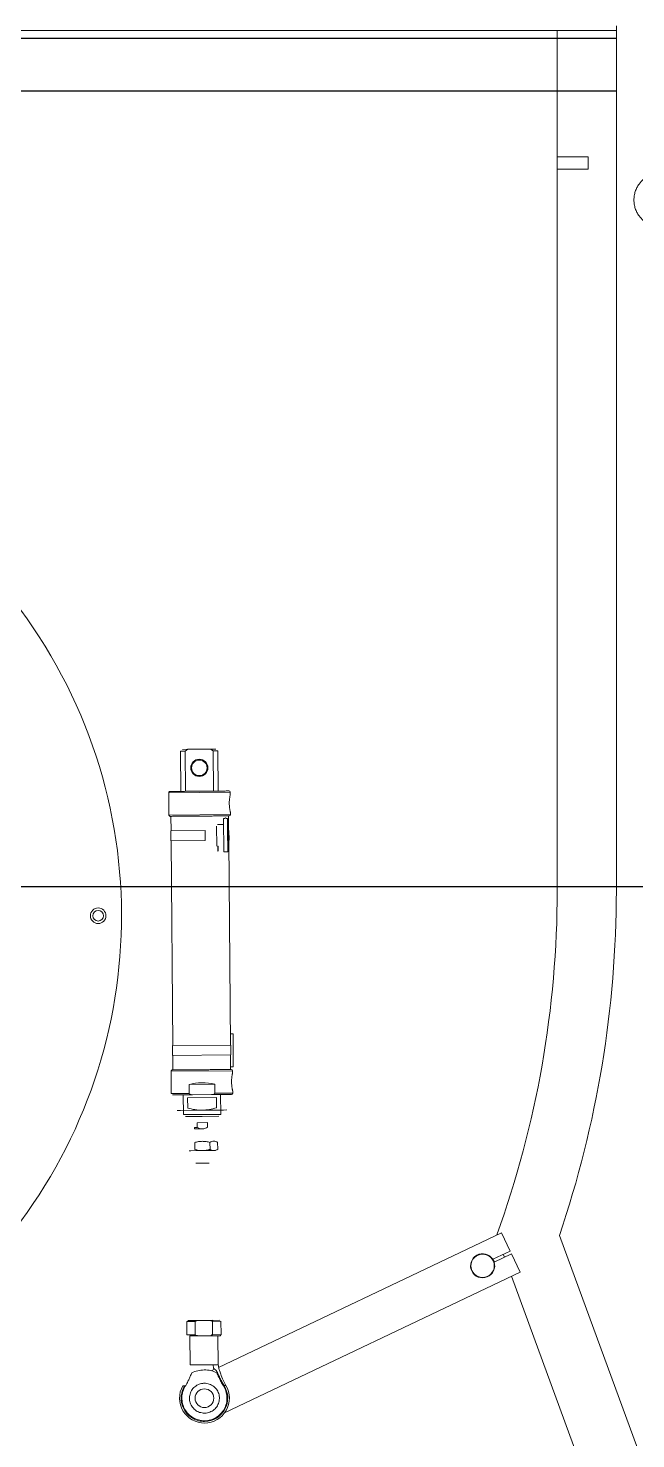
# Model space of a CAD drawing. Extents: x -2187 to 96136, y -11110 to 52208.
# Drawn here: x 35260 to 35651, y 19308 to 20215 of the extents above; entities that cross this region are included whole.
import ezdxf

# ---------------------------------------------------------------- set-up
doc = ezdxf.new("R2010")
doc.units = 0
doc.header["$LTSCALE"] = 1000
doc.header["$MEASUREMENT"] = 0
doc.linetypes.add('DOTE', pattern=[2.42, 2, -0.2, 0.02, -0.2])
doc.layers.add('DOTE', color=14, linetype='DOTE')

msp = doc.modelspace()

# ---------------------------------------------------------------- linework, layer by layer
at = {"color": 7, "linetype": 'Continuous', "lineweight": 15}
for p, q in [((35638.097, 20213.392), (35638.097, 20216.392)), ((34962.097, 20213.392), (35638.097, 20213.392)), ((35600.097, 20213.392), (35000.097, 20213.392)), ((35600.097, 20208.392), (35000.097, 20208.392)), ((35000.097, 20208.275), (35600.097, 20208.275)), ((35600.097, 20208.392), (35600.097, 20213.392)), ((35600.097, 20213.392), (35638.097, 20213.392)), ((35600.097, 20208.392), (35638.097, 20208.392)), ((35600.097, 20208.275), (35600.097, 20208.392)), ((35600.097, 20208.275), (35600.097, 20174.618)), ((35600.097, 20208.275), (35638.097, 20208.275)), ((35638.097, 20208.392), (35638.097, 20213.392)), ((35638.097, 20208.275), (35638.097, 20208.392)), ((35638.097, 20208.275), (35638.097, 20174.618)), ((35600.097, 20174.618), (35000.097, 20174.618)), ((35000.097, 20174.336), (35600.097, 20174.336)), ((35600.097, 20174.336), (35600.097, 20174.618)), ((35638.097, 20174.618), (35600.097, 20174.618)), ((35600.097, 20174.336), (35638.097, 20174.336)), ((35600.097, 19660.806), (35600.097, 20174.336)), ((35638.097, 20174.336), (35638.097, 19660.806)), ((35620.097, 20132.31), (35600.097, 20132.31)), ((35620.097, 20124.31), (35620.097, 20132.31)), ((35600.097, 20124.31), (35620.097, 20124.31)), ((35361.065, 19750.226), (35358.009, 19750.201)), ((35358.009, 19750.201), (35358.219, 19724.429)), ((35362.784, 19751.467), (35359.226, 19751.438)), ((35361.065, 19750.226), (35362.784, 19751.467)), ((35361.275, 19724.454), (35361.065, 19750.226)), ((35362.784, 19751.467), (35377.214, 19751.585)), ((35377.214, 19751.585), (35380.772, 19751.614)), ((35377.214, 19751.585), (35378.953, 19750.372)), ((35382.009, 19750.397), (35378.953, 19750.372)), ((35378.953, 19750.372), (35379.163, 19724.6)), ((35382.218, 19724.625), (35382.009, 19750.397)), ((35350.476, 19723.566), (35350.593, 19709.167)), ((35389.986, 19722.471), (35389.975, 19723.888)), ((35370.349, 19708.527), (35351.85, 19708.377)), ((35351.85, 19708.377), (35351.926, 19699.052)), ((35388.849, 19708.678), (35370.349, 19708.527)), ((35388.924, 19699.353), (35388.849, 19708.678)), ((35390.092, 19709.488), (35390.08, 19710.905)), ((35381.174, 19702.115), (35381.28, 19689.116)), ((35382.167, 19703.123), (35381.874, 19703.121)), ((35383.44, 19703.134), (35382.167, 19703.123)), ((35385.773, 19703.153), (35383.44, 19703.134)), ((35385.916, 19685.653), (35385.742, 19706.946)), ((35388.192, 19701.312), (35388.146, 19706.965)), ((35388.319, 19703.174), (35388.177, 19703.172)), ((35388.204, 19699.833), (35388.192, 19701.312)), ((35388.32, 19685.673), (35388.204, 19699.833)), ((35388.817, 19699.353), (35388.208, 19699.348)), ((35389.124, 19699.355), (35388.817, 19699.353)), ((35388.817, 19699.353), (35388.869, 19693.003)), ((35389.176, 19693.005), (35389.124, 19699.355)), ((35373.801, 19699.23), (35351.726, 19699.05)), ((35351.726, 19699.05), (35351.777, 19692.701)), ((35351.777, 19692.701), (35373.852, 19692.88)), ((35351.977, 19692.702), (35353.05, 19561.057)), ((35373.852, 19692.88), (35373.801, 19699.23)), ((35388.869, 19693.003), (35388.26, 19692.998)), ((35388.869, 19693.003), (35389.176, 19693.005)), ((35390.048, 19561.358), (35388.976, 19693.004)), ((35381.988, 19689.122), (35382.281, 19689.124)), ((35381.988, 19689.122), (35382.011, 19686.336)), ((35382.307, 19685.924), (35382.131, 19685.923)), ((35382.281, 19689.124), (35382.307, 19685.924)), ((35385.916, 19685.653), (35388.32, 19685.673)), ((35391.747, 19568.697), (35389.989, 19568.683)), ((35391.921, 19547.405), (35391.747, 19568.697)), ((35390.248, 19561.36), (35352.85, 19561.055)), ((35352.85, 19561.055), (35352.901, 19554.705)), ((35352.901, 19554.705), (35390.3, 19555.01)), ((35353.101, 19554.707), (35353.177, 19545.382)), ((35390.176, 19545.683), (35390.1, 19555.008)), ((35390.3, 19555.01), (35390.248, 19561.36)), ((35353.177, 19545.382), (35371.677, 19545.533)), ((35371.677, 19545.533), (35390.176, 19545.683)), ((35390.162, 19547.391), (35391.921, 19547.405)), ((35351.934, 19544.572), (35352.051, 19530.172)), ((35363.516, 19536.027), (35379.991, 19536.161)), ((35379.991, 19536.161), (35380.038, 19530.4)), ((35391.444, 19543.477), (35391.433, 19544.894)), ((35352.051, 19530.172), (35363.563, 19530.266)), ((35359.807, 19529.436), (35359.911, 19516.663)), ((35362.586, 19527.458), (35381.061, 19527.609)), ((35362.64, 19520.887), (35362.586, 19527.458)), ((35363.563, 19530.266), (35363.516, 19536.027)), ((35377.881, 19529.583), (35365.733, 19529.484)), ((35381.114, 19521.038), (35381.061, 19527.609)), ((35383.911, 19516.858), (35383.807, 19529.631)), ((35391.55, 19530.494), (35391.538, 19531.911)), ((35355.889, 19519.403), (35358.033, 19519.421)), ((35358.033, 19519.421), (35371.889, 19519.534)), ((35371.889, 19519.534), (35385.744, 19519.647)), ((35385.744, 19519.647), (35387.888, 19519.664)), ((35359.911, 19516.663), (35371.911, 19516.761)), ((35361.148, 19515.446), (35371.921, 19515.534)), ((35368.637, 19511.507), (35375.27, 19511.561)), ((35368.662, 19508.507), (35368.637, 19511.507)), ((35371.911, 19516.761), (35383.911, 19516.858)), ((35371.921, 19515.534), (35382.694, 19515.622)), ((35375.27, 19511.561), (35375.295, 19508.561)), ((35366.978, 19508.493), (35368.662, 19508.507)), ((35366.986, 19507.493), (35371.986, 19507.534)), ((35363.601, 19493.465), (35364.739, 19493.475)), ((35364.739, 19493.475), (35372.1, 19493.535)), ((35367.187, 19494.254), (35367.15, 19498.735)), ((35372.1, 19493.535), (35379.461, 19493.594)), ((35377.001, 19494.334), (35376.965, 19498.815)), ((35379.461, 19493.594), (35380.6, 19493.604)), ((35381.872, 19498.855), (35381.909, 19494.374)), ((35367.933, 19485.5), (35372.165, 19485.535)), ((35372.165, 19485.535), (35376.398, 19485.569)), ((35382.437, 19354.242), (35564.221, 19440.763)), ((35564.221, 19440.763), (35569.808, 19429.025)), ((35601.49, 19438.994), (35678.54, 19229.348)), ((35569.808, 19429.025), (35558.688, 19423.732)), ((35559.548, 19421.926), (35570.668, 19427.219)), ((35566.127, 19425.058), (35565.434, 19426.943)), ((35570.668, 19427.219), (35576.254, 19415.48)), ((35576.254, 19415.48), (35386.348, 19325.094)), ((35630.109, 19250.967), (35570.631, 19412.804)), ((35367.449, 19383.712), (35361.995, 19383.668)), ((35361.995, 19383.668), (35362.064, 19375.118)), ((35362.664, 19384.348), (35368.945, 19384.399)), ((35366.989, 19384.383), (35367.598, 19383.785)), ((35367.519, 19375.162), (35367.449, 19383.712)), ((35368.945, 19384.399), (35377.033, 19384.465)), ((35377.033, 19384.465), (35383.314, 19384.516)), ((35378.39, 19383.873), (35378.989, 19384.481)), ((35383.994, 19383.847), (35378.539, 19383.802)), ((35378.539, 19383.802), (35378.609, 19375.253)), ((35384.064, 19375.297), (35383.994, 19383.847)), ((35367.519, 19375.162), (35362.064, 19375.118)), ((35369.025, 19374.5), (35364.045, 19374.459)), ((35364.045, 19374.459), (35364.197, 19355.784)), ((35377.114, 19374.566), (35369.025, 19374.5)), ((35383.394, 19374.617), (35377.114, 19374.566)), ((35384.064, 19375.297), (35378.609, 19375.253)), ((35382.248, 19355.784), (35382.094, 19374.606)), ((35383.394, 19374.617), (35384.064, 19375.297)), ((35379.023, 19355.906), (35379.313, 19353.678)), ((35377.806, 19352.038), (35379.96, 19353.063)), ((35379.313, 19353.678), (35381.042, 19352.033))]:
    msp.add_line(p, q, dxfattribs=at)
at = {"color": 8, "linetype": 'Continuous', "lineweight": 15}
for p, q in [((35370.225, 19723.727), (35350.476, 19723.566)), ((35389.975, 19723.888), (35370.225, 19723.727)), ((35390.092, 19709.488), (35350.593, 19709.167)), ((35351.934, 19544.572), (35391.433, 19544.894)), ((35380.038, 19530.4), (35391.55, 19530.494))]:
    msp.add_line(p, q, dxfattribs=at)
at = {"color": 7, "linetype": 'Continuous', "lineweight": 15, "flags": 128}
msp.add_lwpolyline([(35559.776, 19422.035), (35559.37, 19423.033), (35558.916, 19423.84)], dxfattribs=at)
at = {"color": 7, "linetype": 'Continuous', "lineweight": 15}
for centre, radius in [((35370.097, 19739.526), 5.5), ((35370.097, 19739.526), 5), ((35305.097, 19644.501), 5), ((35305.097, 19644.501), 3.4), ((35552.179, 19419.526), 7.5), ((35373.396, 19334.434), 6)]:
    msp.add_circle(centre, radius, dxfattribs=at)
for centre, radius, start, end in [((34990.097, 19644.501), 330, 310.070919, 180), ((35351.276, 19723.573), 0.8, 90.466662, 180.466662), ((35389.175, 19723.881), 0.8, 0.466662, 90.466662), ((35351.393, 19709.173), 0.8, 180.466662, 270.466662), ((35389.292, 19709.482), 0.8, 270.466662, 0.466662), ((34947.774, 19660.806), 652.323, 340.159815, 0), ((34947.774, 19660.806), 690.323, 341.257465, 0), ((35352.734, 19544.578), 0.8, 90.466662, 180.466662), ((35390.633, 19544.887), 0.8, 0.466662, 90.466662), ((35390.75, 19530.488), 0.8, 270.466662, 0.466662), ((35552.179, 19419.526), 7.75, 32.865979, 18.038631), ((35373.396, 19334.434), 16, 150.463201, 270.466662), ((35373.396, 19334.434), 14.959, 270.466662, 32.796392), ((35373.396, 19334.434), 16, 270.466662, 30.463033)]:
    msp.add_arc(centre, radius, start, end, dxfattribs=at)
for centre, major_axis, ratio, start_param, end_param in [((35386.93, 19708.655), (1.558, 1.583), 0.4142136, 3.5342917, 4.3196899), ((35386.93, 19708.655), (-1.583, 1.558), 0.4142136, 1.9634954, 2.7488936), ((35383.016, 19685.637), (-0.931, 0.916), 0.4142136, 0.3926991, 0.8808459), ((35371.838, 19525.731), (19.749, 0.161), 0.5773503, 1.1405445, 2.0010481)]:
    msp.add_ellipse(centre, major_axis=major_axis, ratio=ratio, start_param=start_param, end_param=end_param, dxfattribs=at)
for points, knots in [([(35655.354, 20091.284), (35654.418, 20092.228), (35652.845, 20093.817), (35651.242, 20096.533), (35650.199, 20099.059), (35649.562, 20101.74), (35649.344, 20104.501), (35649.564, 20107.262), (35650.198, 20109.943), (35651.242, 20112.469), (35652.845, 20115.185), (35654.419, 20116.774), (35655.354, 20117.718)], [0, 0, 0, 0, 0.1331029, 0.2239807, 0.3151916, 0.4072988, 0.500002, 0.5927097, 0.6848132, 0.7760205, 0.8668931, 1, 1, 1, 1]), ([(35370.219, 19724.527), (35369.063, 19724.517), (35366.682, 19724.498), (35363.151, 19724.469), (35359.754, 19724.442), (35356.725, 19724.417), (35354.26, 19724.397), (35352.512, 19724.383), (35351.458, 19724.374), (35351.331, 19724.373), (35351.269, 19724.373)], [0, 0, 0, 0, 0.11651603, 0.24001133, 0.36864081, 0.5, 0.63135919, 0.75998867, 0.88348397, 1, 1, 1, 1]), ([(35389.131, 19724.681), (35389.116, 19724.681), (35389.082, 19724.681), (35388.479, 19724.676), (35387.449, 19724.667), (35385.952, 19724.655), (35384.003, 19724.639), (35381.649, 19724.62), (35378.981, 19724.598), (35376.113, 19724.575), (35373.169, 19724.551), (35371.189, 19724.535), (35370.219, 19724.527)], [0, 0, 0, 0, 0.082199, 0.1800267, 0.2778544, 0.3795772, 0.4840733, 0.5900133, 0.6959533, 0.8004494, 0.9021723, 1, 1, 1, 1]), ([(35390.08, 19710.905), (35390.077, 19710.921), (35390.069, 19710.953), (35390.013, 19711.197), (35389.936, 19711.547), (35389.845, 19711.99), (35389.742, 19712.544), (35389.631, 19713.223), (35389.524, 19714.013), (35389.434, 19714.915), (35389.373, 19715.896), (35389.353, 19716.928), (35389.377, 19717.972), (35389.444, 19718.98), (35389.545, 19719.931), (35389.663, 19720.764), (35389.784, 19721.47), (35389.884, 19721.988), (35389.955, 19722.326), (35389.983, 19722.458), (35389.986, 19722.468), (35389.986, 19722.471)], [0, 0, 0, 0, 0.0495852, 0.1011233, 0.1443251, 0.1885543, 0.2364877, 0.2855178, 0.3396199, 0.395049, 0.4538463, 0.5142545, 0.5746868, 0.6368766, 0.6971355, 0.7592926, 0.8167922, 0.8764217, 0.9269966, 0.9795116, 1, 1, 1, 1]), ([(35391.538, 19531.911), (35391.535, 19531.927), (35391.527, 19531.959), (35391.471, 19532.203), (35391.394, 19532.553), (35391.303, 19532.996), (35391.199, 19533.55), (35391.089, 19534.229), (35390.982, 19535.019), (35390.891, 19535.921), (35390.831, 19536.902), (35390.81, 19537.933), (35390.835, 19538.978), (35390.902, 19539.986), (35391.003, 19540.936), (35391.121, 19541.77), (35391.241, 19542.476), (35391.342, 19542.994), (35391.413, 19543.332), (35391.441, 19543.464), (35391.444, 19543.474), (35391.444, 19543.477)], [0, 0, 0, 0, 0.0495852, 0.1011233, 0.1443251, 0.1885543, 0.2364877, 0.2855178, 0.3396199, 0.395049, 0.4538463, 0.5142545, 0.5746868, 0.6368766, 0.6971355, 0.7592926, 0.8167922, 0.8764217, 0.9269966, 0.9795116, 1, 1, 1, 1]), ([(35352.858, 19529.379), (35352.858, 19529.379), (35352.788, 19529.378), (35353.034, 19529.38), (35353.647, 19529.385), (35354.779, 19529.395), (35356.343, 19529.407), (35358.305, 19529.423), (35360.584, 19529.442), (35363.066, 19529.462), (35364.855, 19529.477), (35365.733, 19529.484)], [0, 0, 0, 0, 0.00002246, 0.11970581, 0.24383064, 0.37110366, 0.50001123, 0.6289188, 0.75619181, 0.88031665, 1, 1, 1, 1]), ([(35365.733, 19529.484), (35365.182, 19529.499), (35364.542, 19529.516), (35363.891, 19529.817), (35363.708, 19529.951), (35363.597, 19530.1), (35363.565, 19530.203), (35363.563, 19530.259), (35363.563, 19530.266)], [0, 0, 0, 0, 0.6591965, 0.7657546, 0.8729061, 0.9315339, 0.9907414, 1, 1, 1, 1]), ([(35380.038, 19530.4), (35380.034, 19530.359), (35380.024, 19530.268), (35379.93, 19530.118), (35379.705, 19529.925), (35379.253, 19529.735), (35378.614, 19529.608), (35378.128, 19529.591), (35377.881, 19529.583)], [0, 0, 0, 0, 0.0496942, 0.1110188, 0.2094807, 0.4076143, 0.6997752, 1, 1, 1, 1]), ([(35377.881, 19529.583), (35378.759, 19529.59), (35380.548, 19529.605), (35383.031, 19529.625), (35385.309, 19529.643), (35387.271, 19529.659), (35388.839, 19529.672), (35389.952, 19529.681), (35390.633, 19529.687), (35390.716, 19529.687), (35390.756, 19529.688)], [0, 0, 0, 0, 0.11968604, 0.24381366, 0.37108954, 0.5, 0.62891046, 0.75618634, 0.88031396, 1, 1, 1, 1]), ([(35371.889, 19519.534), (35370.34, 19519.593), (35367.209, 19519.713), (35364.174, 19520.493), (35362.64, 19520.887)], [0, 0, 0, 0, 0.4945107, 1, 1, 1, 1]), ([(35381.114, 19521.038), (35379.617, 19520.626), (35376.596, 19519.795), (35373.467, 19519.621), (35371.889, 19519.534)], [0, 0, 0, 0, 0.495458, 1, 1, 1, 1]), ([(35366.978, 19508.493), (35366.981, 19508.12), (35366.986, 19507.588), (35366.986, 19507.515), (35366.986, 19507.493)], [0, 0, 0, 0, 0.7011047, 1, 1, 1, 1]), ([(35371.986, 19507.534), (35371.377, 19507.595), (35370.207, 19507.712), (35369.162, 19508.249), (35368.662, 19508.507)], [0, 0, 0, 0, 0.5207167, 1, 1, 1, 1]), ([(35375.295, 19508.561), (35374.556, 19508.182), (35373.503, 19507.641), (35372.335, 19507.559), (35371.986, 19507.534)], [0, 0, 0, 0, 0.7011047, 1, 1, 1, 1]), ([(35367.15, 19498.735), (35367.946, 19498.954), (35369.551, 19499.395), (35371.213, 19499.488), (35372.051, 19499.534)], [0, 0, 0, 0, 0.495458, 1, 1, 1, 1]), ([(35372.1, 19493.535), (35371.278, 19493.566), (35369.614, 19493.63), (35368.002, 19494.044), (35367.187, 19494.254)], [0, 0, 0, 0, 0.49451073, 1, 1, 1, 1]), ([(35372.051, 19499.534), (35372.874, 19499.503), (35374.537, 19499.439), (35376.15, 19499.025), (35376.965, 19498.815)], [0, 0, 0, 0, 0.4945107, 1, 1, 1, 1]), ([(35377.001, 19494.334), (35376.206, 19494.115), (35374.601, 19493.674), (35372.939, 19493.581), (35372.1, 19493.535)], [0, 0, 0, 0, 0.495458, 1, 1, 1, 1]), ([(35379.412, 19499.594), (35379.002, 19499.553), (35378.171, 19499.469), (35377.37, 19499.035), (35376.965, 19498.815)], [0, 0, 0, 0, 0.4945107, 1, 1, 1, 1]), ([(35377.001, 19494.334), (35377.402, 19494.125), (35378.209, 19493.703), (35379.041, 19493.631), (35379.461, 19493.594)], [0, 0, 0, 0, 0.495458, 1, 1, 1, 1]), ([(35381.872, 19498.855), (35381.472, 19499.064), (35380.664, 19499.486), (35379.832, 19499.558), (35379.412, 19499.594)], [0, 0, 0, 0, 0.495458, 1, 1, 1, 1]), ([(35379.461, 19493.594), (35379.872, 19493.636), (35380.703, 19493.72), (35381.504, 19494.154), (35381.909, 19494.374)], [0, 0, 0, 0, 0.4945107, 1, 1, 1, 1]), ([(35367.449, 19383.712), (35367.694, 19383.835), (35368.185, 19384.082), (35368.691, 19384.293), (35368.945, 19384.399)], [0, 0, 0, 0, 0.49948185, 1, 1, 1, 1]), ([(35377.033, 19384.465), (35377.288, 19384.364), (35377.798, 19384.16), (35378.292, 19383.922), (35378.539, 19383.802)], [0, 0, 0, 0, 0.4994242, 1, 1, 1, 1]), ([(35369.025, 19374.5), (35368.771, 19374.601), (35368.261, 19374.805), (35367.766, 19375.043), (35367.519, 19375.162)], [0, 0, 0, 0, 0.4994242, 1, 1, 1, 1]), ([(35378.609, 19375.253), (35378.364, 19375.13), (35377.874, 19374.883), (35377.367, 19374.671), (35377.114, 19374.566)], [0, 0, 0, 0, 0.49948185, 1, 1, 1, 1]), ([(35379.023, 19355.906), (35379.499, 19355.909), (35380.451, 19355.917), (35381.463, 19355.925), (35382.104, 19355.931), (35382.318, 19355.932), (35382.104, 19355.931), (35381.463, 19355.925), (35380.451, 19355.917), (35379.499, 19355.909), (35379.023, 19355.906), (35379.023, 19355.906), (35379.023, 19355.906), (35379.023, 19355.906)], [0, 0, 0, 0, 0.125, 0.25, 0.375, 0.5, 0.625, 0.75, 0.875, 1, 1, 1, 1.0000001, 1.0000001, 1.0000001, 1.0000001]), ([(35387.185, 19342.547), (35386.572, 19343.698), (35385.302, 19346.078), (35383.977, 19349.385), (35383.031, 19352.195), (35382.439, 19354.203), (35382.303, 19355.425), (35382.246, 19355.932)], [0, 0, 0, 0, 0.2726974, 0.5638803, 0.7432889, 0.8934288, 1, 1, 1, 1]), ([(35361.087, 19342.084), (35361.446, 19342.699), (35362.248, 19344.073), (35363.285, 19346.224), (35364.306, 19348.472), (35364.909, 19349.945), (35365.21, 19350.681)], [0, 0, 0, 0, 0.2238638, 0.4999133, 0.7499572, 1, 1, 1, 1]), ([(35381.042, 19352.033), (35381.17, 19351.877), (35381.426, 19351.566), (35381.615, 19351.172), (35381.709, 19350.975)], [0, 0, 0, 0, 0.5016332, 1, 1, 1, 1]), ([(35381.317, 19350.812), (35381.741, 19349.835), (35382.613, 19347.823), (35383.996, 19344.956), (35385.074, 19343.134), (35385.578, 19342.283)], [0, 0, 0, 0, 0.3349729, 0.6892144, 1, 1, 1, 1]), ([(35381.709, 19350.975), (35382.136, 19350.006), (35383.009, 19348.026), (35384.391, 19345.187), (35385.464, 19343.387), (35385.972, 19342.537)], [0, 0, 0, 0, 0.335994, 0.6862129, 1, 1, 1, 1]), ([(35373.518, 19319.476), (35372.186, 19319.568), (35369.524, 19319.752), (35365.801, 19321.353), (35362.617, 19323.803), (35360.196, 19327.026), (35358.706, 19330.77), (35358.273, 19334.765), (35358.846, 19338.776), (35360.076, 19341.145), (35360.691, 19342.33)], [0, 0, 0, 0, 0.1249993, 0.2499988, 0.3749985, 0.4999984, 0.6249985, 0.7499988, 0.8749993, 1, 1, 1, 1]), ([(35385.578, 19342.283), (35386.168, 19341.198), (35387.386, 19338.958), (35388.046, 19335.069), (35387.686, 19331.076), (35386.249, 19327.371), (35383.968, 19324.292), (35381.014, 19321.916), (35377.476, 19320.342), (35373.516, 19319.757), (35369.547, 19320.277), (35365.984, 19321.793), (35362.991, 19324.12), (35360.66, 19327.162), (35359.162, 19330.843), (35358.737, 19334.83), (35359.333, 19338.73), (35360.514, 19340.989), (35361.087, 19342.084)], [0, 0, 0, 0, 0.05977981, 0.12328132, 0.18840327, 0.2527049, 0.31392024, 0.37268391, 0.4351488, 0.49999501, 0.56484123, 0.62730612, 0.68606987, 0.74728652, 0.81159073, 0.87671566, 0.9402194, 1, 1, 1, 1]), ([(35360.691, 19342.331), (35360.343, 19342.328), (35359.767, 19342.323), (35359.511, 19342.322), (35359.442, 19342.321), (35359.656, 19342.322), (35360.346, 19342.327), (35360.691, 19342.33)], [0, 0, 0, 0, 0.2510962, 0.4154679, 0.50018, 0.7500867, 1, 1, 1, 1]), ([(35373.474, 19324.823), (35372.393, 19324.921), (35370.23, 19325.116), (35367.34, 19326.749), (35365.133, 19329.171), (35363.858, 19332.207), (35363.658, 19335.489), (35364.556, 19338.653), (35366.452, 19341.341), (35369.127, 19343.251), (35371.569, 19343.956), (35374.055, 19344.107), (35376.565, 19343.703), (35379.452, 19342.132), (35381.659, 19339.694), (35382.934, 19336.662), (35383.134, 19333.379), (35382.236, 19330.216), (35380.341, 19327.525), (35377.665, 19325.624), (35375.224, 19324.895), (35373.811, 19324.837), (35373.474, 19324.823)], [0, 0, 0, 0, 0.0536862, 0.1073725, 0.1610587, 0.2147449, 0.2684311, 0.3221174, 0.3758036, 0.4294898, 0.483176, 0.5, 0.5536862, 0.6073725, 0.6610587, 0.7147449, 0.7684311, 0.8221174, 0.8758036, 0.9294898, 0.983176, 1, 1, 1, 1])]:
    msp.add_open_spline(points, degree=3, knots=knots, dxfattribs=at)
for points in [[(35370.349, 19708.527), (35369.109, 19708.517), (35366.628, 19708.497), (35363.051, 19708.468), (35359.753, 19708.441), (35356.864, 19708.418), (35354.489, 19708.398), (35352.738, 19708.384), (35351.611, 19708.375), (35351.47, 19708.374), (35351.4, 19708.373)], [(35389.299, 19708.682), (35389.228, 19708.681), (35389.087, 19708.68), (35387.96, 19708.671), (35386.209, 19708.657), (35383.834, 19708.637), (35380.945, 19708.614), (35377.647, 19708.587), (35374.07, 19708.558), (35371.589, 19708.538), (35370.349, 19708.527)], [(35352.727, 19545.378), (35352.798, 19545.379), (35352.939, 19545.38), (35354.066, 19545.389), (35355.817, 19545.404), (35358.192, 19545.423), (35361.081, 19545.447), (35364.378, 19545.473), (35367.956, 19545.503), (35370.437, 19545.523), (35371.677, 19545.533)], [(35371.677, 19545.533), (35372.917, 19545.543), (35375.397, 19545.563), (35378.975, 19545.592), (35382.272, 19545.619), (35385.162, 19545.643), (35387.536, 19545.662), (35389.288, 19545.676), (35390.415, 19545.685), (35390.556, 19545.687), (35390.626, 19545.687)], [(35364.197, 19355.785), (35364.238, 19355.785), (35364.321, 19355.786), (35364.986, 19355.791), (35365.991, 19355.799), (35366.944, 19355.807), (35367.421, 19355.811)], [(35367.421, 19355.811), (35368.294, 19355.818), (35370.042, 19355.832), (35372.162, 19355.85), (35373.222, 19355.858)], [(35373.222, 19355.858), (35374.282, 19355.867), (35376.401, 19355.884), (35378.149, 19355.898), (35379.023, 19355.906)], [(35373.248, 19352.626), (35371.852, 19352.533), (35369.061, 19352.348), (35366.493, 19351.237), (35365.21, 19350.681)], [(35381.317, 19350.812), (35380.024, 19351.347), (35377.439, 19352.416), (35374.645, 19352.556), (35373.248, 19352.626)], [(35360.691, 19342.33), (35360.71, 19342.319), (35360.747, 19342.295), (35360.843, 19342.236), (35360.959, 19342.164), (35361.044, 19342.111), (35361.087, 19342.084)], [(35385.578, 19342.283), (35385.62, 19342.311), (35385.705, 19342.365), (35385.82, 19342.439), (35385.915, 19342.501), (35385.952, 19342.525), (35385.971, 19342.537)]]:
    msp.add_open_spline(points, degree=3, dxfattribs=at)
at = {"color": 8, "linetype": 'Continuous', "lineweight": 15}
msp.add_open_spline([(35385.971, 19342.537), (35386.325, 19342.539), (35386.911, 19342.544), (35387.119, 19342.547), (35387.221, 19342.548), (35387.186, 19342.547), (35387.186, 19342.547)], degree=3, knots=[0, 0, 0, 0, 0.5016652, 0.8300633, 0.9993096, 1, 1, 1, 1], dxfattribs=at)
at = {"layer": 'DOTE'}
msp.add_line((8525.665, 19663.27), (92525.665, 19663.27), dxfattribs=at)

doc.saveas('drawing.dxf')
